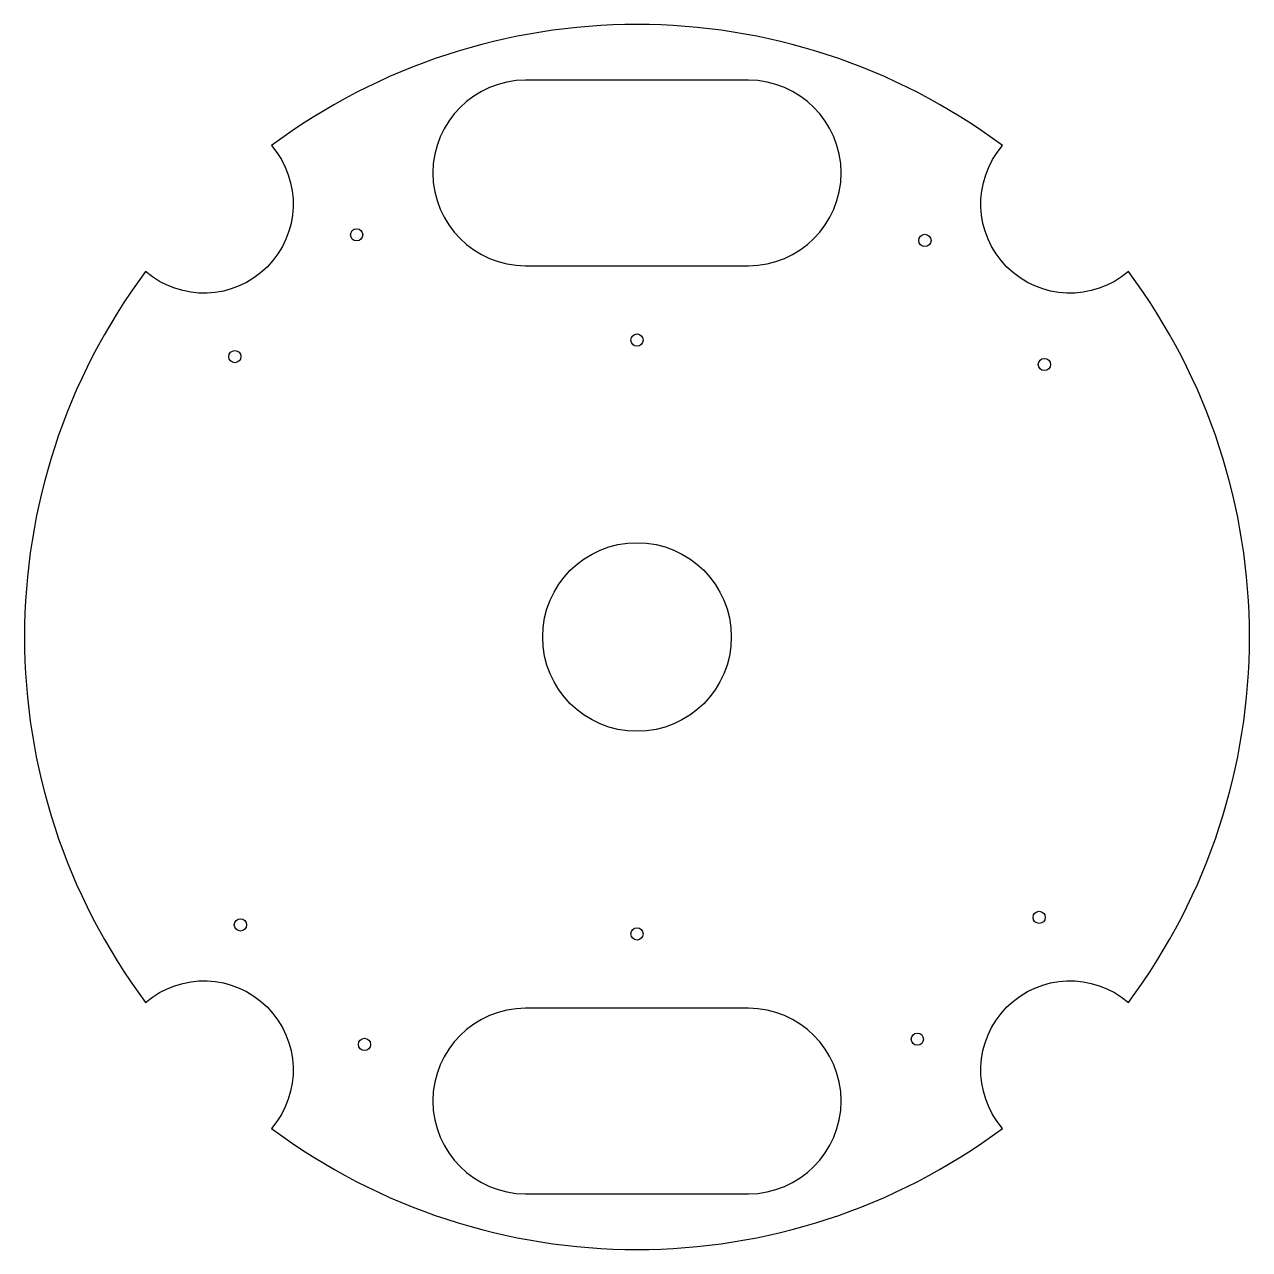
# Model space of a CAD drawing. Header units: centimetres. Extents: x -16.5 to 16.5, y -16.5 to 16.5.
import ezdxf

# ---------------------------------------------------------------- set-up
doc = ezdxf.new("R2010")
doc.units = ezdxf.units.CM
doc.header["$MEASUREMENT"] = 0
doc.layers.add('seperating-plate v2_0', color=7, linetype='Continuous')

msp = doc.modelspace()

# ---------------------------------------------------------------- linework, layer by layer
at = {"layer": 'seperating-plate v2_0'}
for p, q in [((3, 15), (-3, 15)), ((-3, 10), (3, 10)), ((3, -10), (-3, -10)), ((-3, -15), (3, -15))]:
    msp.add_line(p, q, dxfattribs=at)
for centre, radius in [((-7.552, 10.833), 0.165), ((7.756, 10.683), 0.165), ((0, 8), 0.165), ((-10.833, 7.552), 0.165), ((10.974, 7.34), 0.165), ((0, 0), 2.54), ((10.833, -7.552), 0.165), ((-10.683, -7.756), 0.165), ((0, -8), 0.165), ((-7.34, -10.974), 0.165), ((7.552, -10.833), 0.165)]:
    msp.add_circle(centre, radius, dxfattribs=at)
for centre, radius, start, end in [((0, 0), 16.5, 53.3587, 126.6413), ((-3, 12.5), 2.5, 90, 270), ((3, 12.5), 2.5, 270, 90), ((0, 0), 16.5, 143.3587, 216.6413), ((0, 0), 16.5, 323.3587, 36.6413), ((-3, -12.5), 2.5, 90, 270), ((3, -12.5), 2.5, 270, 90), ((0, 0), 16.5, 233.3587, 306.6413)]:
    msp.add_arc(centre, radius, start, end, dxfattribs=at)
at = {"layer": 'seperating-plate v2_0', "extrusion": (0, 0, -1)}
for centre, start, end in [((11.667, 11.667), 139.1794, 310.8206), ((-11.667, 11.667), 229.1794, 40.8206), ((11.667, -11.667), 49.1794, 220.8206), ((-11.667, -11.667), 319.1794, 130.8206)]:
    msp.add_arc(centre, 2.405, start, end, dxfattribs=at)

doc.saveas('drawing.dxf')
